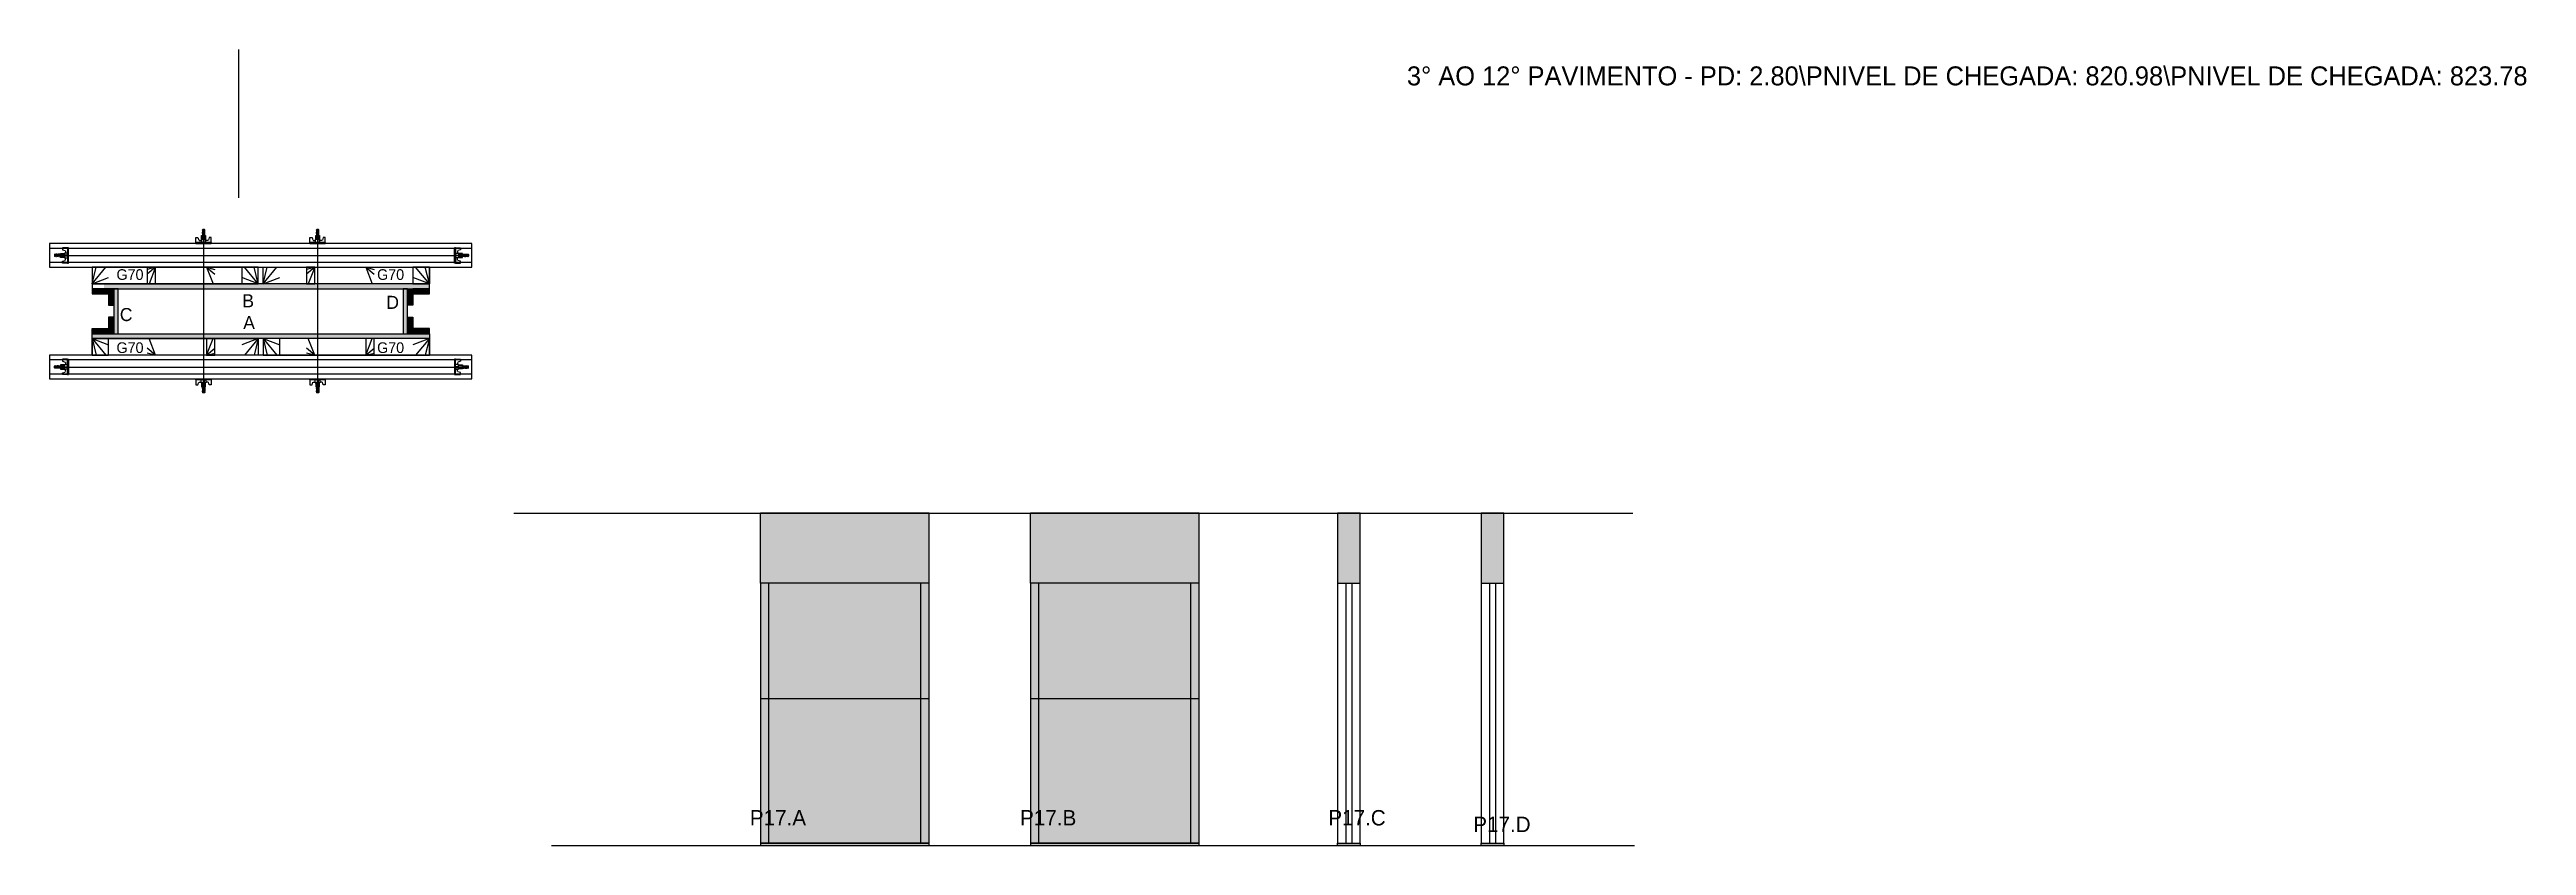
# Model space of a CAD drawing. Header units: metres. Extents: x 4211 to 6297, y 7523 to 8194.
import ezdxf

# ---------------------------------------------------------------- set-up
doc = ezdxf.new("R2010")
doc.units = ezdxf.units.M
for name, color, linetype in [('CHAPA', 7, 'Continuous'), ('COTA', 7, 'Continuous'), ('Hachura', 7, 'Continuous'), ('Madeira', 7, 'Continuous'), ('MEIO_PONT', 7, 'Continuous'), ('NOMENCLATURA', 7, 'Continuous'), ('Nível', 7, 'Continuous'), ('Painéis', 7, 'Continuous'), ('Perfil Metálico', 7, 'Continuous'), ('SARR_2.2x7', 7, 'Continuous'), ('SARRAFO', 7, 'Continuous'), ('Texto Seção', 7, 'Continuous'), ('TEXTO_GERAL', 7, 'Continuous')]:
    doc.layers.add(name, color=color, linetype=linetype)

msp = doc.modelspace()

# ---------------------------------------------------------------- hatches: boundary and pattern name
at = {"layer": 'COTA'}
h = msp.add_hatch(color=7, dxfattribs=at)
h.dxf.hatch_style = 1
h.paths.add_polyline_path([(4809.9, 7803.2), (4809.9, 7744.2), (4809.9, 7744.2), (4951.9, 7744.2), (4951.9, 7744.2), (4951.9, 7803.2), (4951.9, 7803.2), (4809.9, 7803.2)])
h = msp.add_hatch(color=7, dxfattribs=at)
h.dxf.hatch_style = 1
h.paths.add_polyline_path([(5037.4, 7803.2), (5037.4, 7744.2), (5037.4, 7744.2), (5179.4, 7744.2), (5179.4, 7744.2), (5179.4, 7803.2), (5179.4, 7803.2), (5037.4, 7803.2)])
h = msp.add_hatch(color=7, dxfattribs=at)
h.dxf.hatch_style = 1
h.paths.add_polyline_path([(5314.7, 7744.2), (5314.7, 7803.2), (5314.7, 7803.2), (5295.7, 7803.2), (5295.7, 7803.2), (5295.7, 7744.2), (5295.7, 7744.2), (5314.7, 7744.2)])
h = msp.add_hatch(color=7, dxfattribs=at)
h.dxf.hatch_style = 1
h.paths.add_polyline_path([(5435.7, 7744.2), (5435.7, 7803.2), (5435.7, 7803.2), (5416.7, 7803.2), (5416.7, 7803.2), (5416.7, 7744.2), (5416.7, 7744.2), (5435.7, 7744.2)])
at = {"layer": 'Hachura'}
h = msp.add_hatch(color=7, dxfattribs=at)
h.dxf.hatch_style = 1
h.paths.add_polyline_path([(4261.2, 7992.4), (4261.2, 7988), (4261.2, 7988), (4247.2, 7988), (4247.2, 7988), (4247.2, 7992.4), (4247.2, 7992.4), (4261.2, 7992.4)])
h = msp.add_hatch(color=7, dxfattribs=at)
h.dxf.hatch_style = 1
h.paths.add_polyline_path([(4531.2, 7992.4), (4531.2, 7996.4), (4531.2, 7996.4), (4257.2, 7996.4), (4257.2, 7996.4), (4257.2, 7992.4), (4257.2, 7992.4), (4531.2, 7992.4)])
h = msp.add_hatch(color=7, dxfattribs=at)
h.dxf.hatch_style = 1
h.paths.add_polyline_path([(4265.6, 7978.4), (4261.2, 7978.4), (4261.2, 7978.4), (4261.2, 7992.4), (4261.2, 7992.4), (4265.6, 7992.4), (4265.6, 7992.4), (4265.6, 7978.4)])
h = msp.add_hatch(color=7, dxfattribs=at)
h.dxf.hatch_style = 1
h.paths.add_polyline_path([(4265.6, 7954.4), (4269.2, 7954.4), (4269.2, 7954.4), (4269.2, 7992.4), (4269.2, 7992.4), (4265.6, 7992.4), (4265.6, 7992.4), (4265.6, 7954.4)])
h = msp.add_hatch(color=7, dxfattribs=at)
h.dxf.hatch_style = 1
h.paths.add_polyline_path([(4509.2, 7954.4), (4512.8, 7954.4), (4512.8, 7954.4), (4512.8, 7992.4), (4512.8, 7992.4), (4509.2, 7992.4), (4509.2, 7992.4), (4509.2, 7954.4)])
h = msp.add_hatch(color=7, dxfattribs=at)
h.dxf.hatch_style = 1
h.paths.add_polyline_path([(4512.8, 7978.4), (4517.2, 7978.4), (4517.2, 7978.4), (4517.2, 7992.4), (4517.2, 7992.4), (4512.8, 7992.4), (4512.8, 7992.4), (4512.8, 7978.4)])
h = msp.add_hatch(color=7, dxfattribs=at)
h.dxf.hatch_style = 1
h.paths.add_polyline_path([(4531.2, 7992.4), (4531.2, 7988), (4531.2, 7988), (4517.2, 7988), (4517.2, 7988), (4517.2, 7992.4), (4517.2, 7992.4), (4531.2, 7992.4)])
h = msp.add_hatch(color=7, dxfattribs=at)
h.dxf.hatch_style = 1
h.paths.add_polyline_path([(4265.6, 7954.4), (4261.2, 7954.4), (4261.2, 7954.4), (4261.2, 7968.4), (4261.2, 7968.4), (4265.6, 7968.4), (4265.6, 7968.4), (4265.6, 7954.4)])
h = msp.add_hatch(color=7, dxfattribs=at)
h.dxf.hatch_style = 1
h.paths.add_polyline_path([(4512.8, 7954.4), (4517.2, 7954.4), (4517.2, 7954.4), (4517.2, 7968.4), (4517.2, 7968.4), (4512.8, 7968.4), (4512.8, 7968.4), (4512.8, 7954.4)])
h = msp.add_hatch(color=7, dxfattribs=at)
h.dxf.hatch_style = 1
h.paths.add_polyline_path([(4261.2, 7954.4), (4261.2, 7958.8), (4261.2, 7958.8), (4247.2, 7958.8), (4247.2, 7958.8), (4247.2, 7954.4), (4247.2, 7954.4), (4261.2, 7954.4)])
h = msp.add_hatch(color=7, dxfattribs=at)
h.dxf.hatch_style = 1
h.paths.add_polyline_path([(4531.2, 7954.4), (4531.2, 7950.4), (4531.2, 7950.4), (4247.2, 7950.4), (4247.2, 7950.4), (4247.2, 7954.4), (4247.2, 7954.4), (4531.2, 7954.4)])
h = msp.add_hatch(color=7, dxfattribs=at)
h.dxf.hatch_style = 1
h.paths.add_polyline_path([(4517.2, 7954.4), (4517.2, 7958.8), (4517.2, 7958.8), (4531.2, 7958.8), (4531.2, 7958.8), (4531.2, 7954.4), (4531.2, 7954.4), (4517.2, 7954.4)])
h = msp.add_hatch(color=7, dxfattribs=at)
h.dxf.hatch_style = 1
h.paths.add_polyline_path([(4951.9, 7744.2), (4809.9, 7744.2), (4809.9, 7744.2), (4809.9, 7523.2), (4809.9, 7523.2), (4951.9, 7523.2), (4951.9, 7523.2), (4951.9, 7744.2)])
h = msp.add_hatch(color=7, dxfattribs=at)
h.dxf.hatch_style = 1
h.paths.add_polyline_path([(5179.4, 7523.2), (5179.4, 7744.2), (5179.4, 7744.2), (5037.4, 7744.2), (5037.4, 7744.2), (5037.4, 7523.2), (5037.4, 7523.2), (5179.4, 7523.2)])

# ---------------------------------------------------------------- linework, layer by layer
at = {"layer": 'CHAPA', "color": 7, "lineweight": 25}
for points in [[(4531.2, 7992.4), (4531.2, 7996.4), (4247.2, 7996.4), (4247.2, 7992.4)], [(4265.6, 7954.4), (4269.2, 7954.4), (4269.2, 7992.4), (4265.6, 7992.4)], [(4509.2, 7954.4), (4512.8, 7954.4), (4512.8, 7992.4), (4509.2, 7992.4)], [(4531.2, 7954.4), (4531.2, 7950.4), (4247.2, 7950.4), (4247.2, 7954.4)]]:
    msp.add_lwpolyline(points, close=True, dxfattribs=at)
at = {"layer": 'COTA', "color": 7, "lineweight": 25}
for p, q in [((4951.9, 7803.2), (4809.9, 7803.2)), ((4809.9, 7744.2), (4809.9, 7803.2)), ((4951.9, 7744.2), (4951.9, 7803.2)), ((5179.4, 7803.2), (5037.4, 7803.2)), ((5037.4, 7744.2), (5037.4, 7803.2)), ((5179.4, 7744.2), (5179.4, 7803.2))]:
    msp.add_line(p, q, dxfattribs=at)
for points in [[(5314.7, 7744.2), (5314.7, 7803.2), (5295.7, 7803.2), (5295.7, 7744.2)], [(5435.7, 7744.2), (5435.7, 7803.2), (5416.7, 7803.2), (5416.7, 7744.2)]]:
    msp.add_lwpolyline(points, dxfattribs=at)
at = {"layer": 'Defpoints', "color": 7, "lineweight": 25}
msp.add_line((4370.7, 8068.9), (4370.7, 8193.9), dxfattribs=at)
at = {"layer": 'Hachura', "color": 7, "lineweight": 25}
for p, q in [((4334.7, 8031.3), (4334.7, 8035.6)), ((4334.7, 8035.6), (4336.4, 8035.6)), ((4347.6, 8031.3), (4334.7, 8031.3)), ((4334.7, 8031.3), (4334.7, 8030.4)), ((4334.7, 8030.4), (4347.6, 8030.4)), ((4334.8, 8031.3), (4334.8, 8030.4)), ((4335, 8031.3), (4335, 8030.4)), ((4335.4, 8031.3), (4335.4, 8030.4)), ((4335.6, 8030.4), (4343.5, 8030.4)), ((4335.8, 8031.3), (4335.8, 8030.4)), ((4336.4, 8035.6), (4337, 8033.3)), ((4336.7, 8031.3), (4336.7, 8030.4)), ((4337.3, 8033.1), (4339.2, 8033.1)), ((4338.1, 8031.3), (4338.1, 8030.4)), ((4343.1, 8033.9), (4339.2, 8033.9)), ((4339.2, 8033.9), (4339.2, 8031.3)), ((4339.2, 8033.9), (4339.5, 8033.9)), ((4339.2, 8033.9), (4339.5, 8033.9)), ((4339.5, 8037.1), (4342.8, 8037.1)), ((4339.5, 8033.9), (4339.5, 8037.1)), ((4339.5, 8037), (4342.8, 8037)), ((4340.8, 8041.9), (4340.1, 8041.5)), ((4340.1, 8041.3), (4341.3, 8041.9)), ((4342.2, 8041.5), (4340.1, 8040.4)), ((4340.1, 8040.1), (4342.3, 8041.2)), ((4342.2, 8040.3), (4340.1, 8039.2)), ((4340.1, 8039), (4342.3, 8040.1)), ((4342.2, 8039.1), (4340.1, 8038.1)), ((4340.1, 8037.8), (4342.3, 8038.9)), ((4340.2, 8041.9), (4340.6, 8042.2)), ((4340.5, 8041.9), (4340.2, 8041.7)), ((4340.2, 8041.7), (4340.2, 8041.9)), ((4340.2, 8041.2), (4341.5, 8041.9)), ((4340.2, 8041.9), (4342.2, 8041.9)), ((4342.2, 8041.5), (4340.2, 8040.6)), ((4342.2, 8041.5), (4340.2, 8040.6)), ((4340.2, 8041.2), (4340.2, 8040.6)), ((4340.2, 8040.1), (4342.2, 8041)), ((4342.2, 8040.4), (4340.2, 8039.4)), ((4340.2, 8039.4), (4340.2, 8040.1)), ((4340.2, 8038.9), (4342.2, 8039.9)), ((4342.2, 8039.2), (4340.2, 8038.3)), ((4340.2, 8038.7), (4340.2, 8038.9)), ((4340.2, 8038.7), (4340.2, 8038.3)), ((4340.2, 8037.7), (4342.2, 8038.7)), ((4342.2, 8038.1), (4340.2, 8037.1)), ((4340.2, 8037.7), (4340.2, 8037.1)), ((4340.2, 8037.1), (4340.2, 8033.9)), ((4340.2, 8031.2), (4340.2, 8030.7)), ((4341.9, 8042.2), (4340.6, 8042.2)), ((4340.9, 8033.3), (4340.9, 8031.3)), ((4341, 8037.1), (4342.3, 8037.7)), ((4341.1, 8031.3), (4343.1, 8031.3)), ((4341.2, 7905.7), (4341.2, 8037.4)), ((4341.2, 8031.3), (4341.2, 8030.4)), ((4341.3, 8037.1), (4342.2, 8037.6)), ((4341.5, 8031.3), (4341.5, 8033.3)), ((4341.8, 8037.1), (4341.8, 8033.9)), ((4342.4, 8031.3), (4341.8, 8031.3)), ((4342.2, 8041.9), (4341.9, 8042.2)), ((4342.1, 8031), (4342.1, 8031.2)), ((4342.1, 8030.5), (4342.1, 8031)), ((4342.2, 8041.5), (4342.2, 8041.9)), ((4342.2, 8041.9), (4342.2, 8041.9)), ((4342.2, 8040.4), (4342.2, 8041)), ((4342.2, 8039.2), (4342.2, 8039.9)), ((4342.2, 8039.7), (4342.2, 8039.9)), ((4342.2, 8038.1), (4342.2, 8038.7)), ((4342.2, 8037.1), (4342.2, 8037.6)), ((4347.6, 8031.3), (4342.4, 8031.3)), ((4342.8, 8037.1), (4342.8, 8033.9)), ((4343.1, 8031.3), (4343.1, 8033.9)), ((4345, 8033.1), (4343.1, 8033.1)), ((4344.2, 8031.3), (4344.2, 8030.4)), ((4345.9, 8035.6), (4345.3, 8033.3)), ((4345.6, 8031.3), (4345.6, 8030.4)), ((4347.6, 8035.6), (4345.9, 8035.6)), ((4346.4, 8031.3), (4346.4, 8030.4)), ((4346.9, 8031.3), (4346.9, 8030.4)), ((4347.2, 8031.3), (4347.2, 8030.4)), ((4347.5, 8031.3), (4347.5, 8030.4)), ((4347.6, 8030.4), (4347.6, 8035.5)), ((4430.7, 8031.3), (4430.7, 8035.6)), ((4430.7, 8035.6), (4432.4, 8035.6)), ((4443.6, 8031.3), (4430.7, 8031.3)), ((4430.7, 8031.3), (4430.7, 8030.4)), ((4430.7, 8030.4), (4443.6, 8030.4)), ((4430.8, 8031.3), (4430.8, 8030.4)), ((4431, 8031.3), (4431, 8030.4)), ((4431.4, 8031.3), (4431.4, 8030.4)), ((4431.6, 8030.4), (4439.5, 8030.4)), ((4431.8, 8031.3), (4431.8, 8030.4)), ((4432.4, 8035.6), (4433, 8033.3)), ((4432.7, 8031.3), (4432.7, 8030.4)), ((4433.3, 8033.1), (4435.2, 8033.1)), ((4434.1, 8031.3), (4434.1, 8030.4)), ((4439.1, 8033.9), (4435.2, 8033.9)), ((4435.2, 8033.9), (4435.2, 8031.3)), ((4435.2, 8033.9), (4435.5, 8033.9)), ((4435.2, 8033.9), (4435.5, 8033.9)), ((4435.5, 8037.1), (4438.8, 8037.1)), ((4435.5, 8033.9), (4435.5, 8037.1)), ((4435.5, 8037), (4438.8, 8037)), ((4436.8, 8041.9), (4436.1, 8041.5)), ((4436.1, 8041.3), (4437.3, 8041.9)), ((4438.2, 8041.5), (4436.1, 8040.4)), ((4436.1, 8040.1), (4438.3, 8041.2)), ((4438.2, 8040.3), (4436.1, 8039.2)), ((4436.1, 8039), (4438.3, 8040.1)), ((4438.2, 8039.1), (4436.1, 8038.1)), ((4436.1, 8037.8), (4438.3, 8038.9)), ((4436.2, 8041.9), (4436.6, 8042.2)), ((4436.5, 8041.9), (4436.2, 8041.7)), ((4436.2, 8041.7), (4436.2, 8041.9)), ((4436.2, 8041.2), (4437.5, 8041.9)), ((4436.2, 8041.9), (4438.2, 8041.9)), ((4438.2, 8041.5), (4436.2, 8040.6)), ((4438.2, 8041.5), (4436.2, 8040.6)), ((4436.2, 8041.2), (4436.2, 8040.6)), ((4436.2, 8040.1), (4438.2, 8041)), ((4438.2, 8040.4), (4436.2, 8039.4)), ((4436.2, 8039.4), (4436.2, 8040.1)), ((4436.2, 8038.9), (4438.2, 8039.9)), ((4438.2, 8039.2), (4436.2, 8038.3)), ((4436.2, 8038.7), (4436.2, 8038.9)), ((4436.2, 8038.7), (4436.2, 8038.3)), ((4436.2, 8037.7), (4438.2, 8038.7)), ((4438.2, 8038.1), (4436.2, 8037.1)), ((4436.2, 8037.7), (4436.2, 8037.1)), ((4436.2, 8037.1), (4436.2, 8033.9)), ((4436.2, 8031.2), (4436.2, 8030.7)), ((4437.9, 8042.2), (4436.6, 8042.2)), ((4436.9, 8033.3), (4436.9, 8031.3)), ((4437, 8037.1), (4438.3, 8037.7)), ((4437.1, 8031.3), (4439.1, 8031.3)), ((4437.2, 7905.7), (4437.2, 8037.4)), ((4437.2, 8031.3), (4437.2, 8030.4)), ((4437.3, 8037.1), (4438.2, 8037.6)), ((4437.5, 8031.3), (4437.5, 8033.3)), ((4437.8, 8037.1), (4437.8, 8033.9)), ((4438.4, 8031.3), (4437.8, 8031.3)), ((4438.2, 8041.9), (4437.9, 8042.2)), ((4438.1, 8031), (4438.1, 8031.2)), ((4438.1, 8030.5), (4438.1, 8031)), ((4438.2, 8041.5), (4438.2, 8041.9)), ((4438.2, 8041.9), (4438.2, 8041.9)), ((4438.2, 8040.4), (4438.2, 8041)), ((4438.2, 8039.2), (4438.2, 8039.9)), ((4438.2, 8039.7), (4438.2, 8039.9)), ((4438.2, 8038.1), (4438.2, 8038.7)), ((4438.2, 8037.1), (4438.2, 8037.6)), ((4443.6, 8031.3), (4438.4, 8031.3)), ((4438.8, 8037.1), (4438.8, 8033.9)), ((4439.1, 8031.3), (4439.1, 8033.9)), ((4441, 8033.1), (4439.1, 8033.1)), ((4440.2, 8031.3), (4440.2, 8030.4)), ((4441.9, 8035.6), (4441.3, 8033.3)), ((4441.6, 8031.3), (4441.6, 8030.4)), ((4443.6, 8035.6), (4441.9, 8035.6)), ((4442.4, 8031.3), (4442.4, 8030.4)), ((4442.9, 8031.3), (4442.9, 8030.4)), ((4443.2, 8031.3), (4443.2, 8030.4)), ((4443.5, 8031.3), (4443.5, 8030.4)), ((4443.6, 8030.4), (4443.6, 8035.5)), ((4216, 8021.5), (4215.7, 8021.1)), ((4215.7, 8021.1), (4215.7, 8019.8)), ((4216, 8019.5), (4215.7, 8019.8)), ((4216.3, 8021.5), (4216, 8021.5)), ((4216, 8021.5), (4216, 8021.5)), ((4216, 8019.5), (4216, 8021.5)), ((4216.6, 8019.5), (4216, 8020.8)), ((4216.6, 8019.4), (4216, 8020.6)), ((4216, 8020), (4216.3, 8019.4)), ((4216, 8019.8), (4216.1, 8019.5)), ((4216.1, 8019.5), (4216, 8019.5)), ((4216.3, 8021.5), (4217.3, 8019.5)), ((4216.3, 8021.5), (4217.3, 8019.5)), ((4216.4, 8021.5), (4217.5, 8019.4)), ((4217.7, 8019.4), (4216.6, 8021.6)), ((4216.6, 8019.5), (4217.3, 8019.5)), ((4216.7, 8020.4), (4559.3, 8020.4)), ((4217.5, 8021.5), (4216.8, 8021.5)), ((4217.8, 8019.5), (4216.8, 8021.5)), ((4217.5, 8021.5), (4218.4, 8019.5)), ((4217.6, 8021.5), (4218.6, 8019.4)), ((4218.9, 8019.4), (4217.8, 8021.6)), ((4218.4, 8019.5), (4217.8, 8019.5)), ((4218.6, 8021.5), (4218, 8021.5)), ((4219, 8019.5), (4218, 8021.5)), ((4218.2, 8021.5), (4218, 8021.5)), ((4218.6, 8021.5), (4219.6, 8019.5)), ((4218.7, 8021.5), (4219.8, 8019.4)), ((4220, 8019.4), (4219, 8021.6)), ((4219.2, 8019.5), (4219, 8019.5)), ((4219.8, 8021.5), (4219.1, 8021.5)), ((4220.1, 8019.5), (4219.1, 8021.5)), ((4219.2, 8019.5), (4219.6, 8019.5)), ((4219.8, 8021.5), (4220.8, 8019.5)), ((4220.8, 8020.3), (4220.1, 8021.6)), ((4220.1, 8019.5), (4220.8, 8019.5)), ((4220.8, 8020.6), (4220.3, 8021.5)), ((4220.8, 8021.5), (4220.3, 8021.5)), ((4220.8, 8018.7), (4220.8, 8022.1)), ((4220.8, 8018.7), (4220.8, 8022.1)), ((4220.8, 8022.1), (4224, 8022.1)), ((4220.8, 8021.1), (4224, 8021.1)), ((4220.8, 8019.5), (4224, 8019.5)), ((4224, 8018.7), (4220.8, 8018.7)), ((4227.5, 8026.9), (4222.3, 8026.9)), ((4222.3, 8026.9), (4222.3, 8025.2)), ((4222.3, 8025.2), (4224.5, 8024.6)), ((4222.3, 8015.7), (4224.5, 8016.2)), ((4222.3, 8014), (4222.3, 8015.7)), ((4226.6, 8014), (4222.3, 8014)), ((4224, 8022.4), (4224, 8018.5)), ((4226.6, 8022.4), (4224, 8022.4)), ((4224, 8018.5), (4224, 8018.7)), ((4224, 8018.5), (4224, 8018.7)), ((4224, 8018.5), (4226.6, 8018.5)), ((4226.6, 8020.7), (4224.6, 8020.7)), ((4224.6, 8020.2), (4226.6, 8020.2)), ((4224.8, 8024.3), (4224.8, 8022.4)), ((4224.8, 8016.5), (4224.8, 8018.5)), ((4226.5, 8026.7), (4227.5, 8026.7)), ((4226.5, 8026.5), (4227.5, 8026.5)), ((4226.5, 8026.2), (4227.5, 8026.2)), ((4226.5, 8025.7), (4227.5, 8025.7)), ((4226.5, 8024.9), (4227.5, 8024.9)), ((4226.5, 8023.5), (4227.5, 8023.5)), ((4226.5, 8017.4), (4227.5, 8017.4)), ((4226.5, 8016), (4227.5, 8016)), ((4226.5, 8015.1), (4227.5, 8015.1)), ((4226.5, 8014.7), (4227.5, 8014.7)), ((4226.5, 8014.3), (4227.5, 8014.3)), ((4226.5, 8014.1), (4227.5, 8014.1)), ((4226.6, 8026.9), (4226.6, 8014)), ((4226.6, 8026.9), (4226.6, 8021.7)), ((4226.6, 8020.4), (4226.6, 8022.4)), ((4226.6, 8021.7), (4226.6, 8021.1)), ((4226.6, 8020.4), (4227.5, 8020.4)), ((4226.6, 8014), (4227.5, 8014)), ((4226.9, 8021.4), (4226.7, 8021.4)), ((4226.7, 8019.4), (4227.1, 8019.4)), ((4227.3, 8021.4), (4226.9, 8021.4)), ((4227.5, 8014), (4227.5, 8026.9)), ((4227.5, 8014.9), (4227.5, 8022.7)), ((4552.3, 8014), (4552.3, 8026.8)), ((4552.3, 8026.8), (4557.4, 8026.8)), ((4553.2, 8026.7), (4552.3, 8026.7)), ((4553.2, 8026.5), (4552.3, 8026.5)), ((4553.2, 8026.2), (4552.3, 8026.2)), ((4553.2, 8025.7), (4552.3, 8025.7)), ((4553.2, 8024.9), (4552.3, 8024.9)), ((4553.2, 8023.4), (4552.3, 8023.4)), ((4552.3, 8014.9), (4552.3, 8022.7)), ((4553.2, 8020.4), (4552.3, 8020.4)), ((4553.2, 8017.4), (4552.3, 8017.4)), ((4553.2, 8015.9), (4552.3, 8015.9)), ((4553.2, 8015.1), (4552.3, 8015.1)), ((4553.2, 8014.6), (4552.3, 8014.6)), ((4553.2, 8014.3), (4552.3, 8014.3)), ((4553.2, 8014.1), (4552.3, 8014.1)), ((4553.2, 8014), (4552.3, 8014)), ((4552.5, 8021.4), (4552.9, 8021.4)), ((4553.1, 8019.4), (4552.6, 8019.4)), ((4552.9, 8021.4), (4553.1, 8021.4)), ((4553.2, 8026.9), (4553.2, 8014)), ((4553.2, 8026.9), (4553.2, 8021.7)), ((4553.2, 8020.4), (4553.2, 8022.3)), ((4553.2, 8022.3), (4555.8, 8022.3)), ((4553.2, 8021.7), (4553.2, 8021)), ((4553.2, 8020.7), (4555.2, 8020.7)), ((4555.2, 8020.2), (4553.2, 8020.2)), ((4555.8, 8018.5), (4553.2, 8018.5)), ((4553.2, 8014), (4557.5, 8014)), ((4555, 8024.3), (4555, 8022.3)), ((4555, 8016.5), (4555, 8018.5)), ((4557.5, 8025.2), (4555.3, 8024.6)), ((4557.5, 8015.6), (4555.3, 8016.2)), ((4555.8, 8022.3), (4555.8, 8018.5)), ((4559, 8022.1), (4555.8, 8022.1)), ((4559, 8021), (4555.8, 8021)), ((4559, 8019.5), (4555.8, 8019.5)), ((4555.8, 8018.7), (4559, 8018.7)), ((4555.8, 8018.5), (4555.8, 8018.7)), ((4555.8, 8018.5), (4555.8, 8018.7)), ((4557.5, 8026.9), (4557.5, 8025.2)), ((4557.5, 8014), (4557.5, 8015.6)), ((4558.9, 8018.7), (4558.9, 8022.1)), ((4559, 8018.7), (4559, 8022.1)), ((4559, 8020.3), (4559.6, 8021.5)), ((4560, 8021.4), (4559, 8019.5)), ((4559, 8020.5), (4559.5, 8021.4)), ((4559, 8021.4), (4559.5, 8021.4)), ((4559.7, 8019.5), (4559, 8019.5)), ((4559.7, 8019.4), (4560.8, 8021.5)), ((4559.7, 8019.5), (4560.6, 8021.4)), ((4561, 8021.5), (4560, 8019.3)), ((4560, 8021.4), (4560.6, 8021.4)), ((4561.1, 8021.4), (4560.2, 8019.5)), ((4560.6, 8019.5), (4560.2, 8019.5)), ((4560.6, 8019.5), (4560.8, 8019.5)), ((4560.8, 8019.5), (4561.8, 8021.4)), ((4560.9, 8019.4), (4562, 8021.5)), ((4562.2, 8021.5), (4561.1, 8019.3)), ((4561.1, 8021.4), (4561.8, 8021.4)), ((4562.3, 8021.4), (4561.3, 8019.5)), ((4561.3, 8019.5), (4562, 8019.5)), ((4561.6, 8021.4), (4561.8, 8021.4)), ((4562, 8019.5), (4562.9, 8021.4)), ((4562.1, 8019.4), (4563.1, 8021.5)), ((4563.4, 8021.5), (4562.3, 8019.3)), ((4562.3, 8021.4), (4562.9, 8021.4)), ((4563.5, 8021.4), (4562.5, 8019.5)), ((4563.5, 8021.4), (4562.5, 8019.5)), ((4563.1, 8019.5), (4562.5, 8019.5)), ((4563.1, 8019.5), (4563.8, 8020.8)), ((4563.2, 8019.4), (4563.8, 8020.5)), ((4563.8, 8020), (4563.4, 8019.3)), ((4563.5, 8021.4), (4563.8, 8021.4)), ((4563.8, 8019.8), (4563.7, 8019.5)), ((4563.7, 8019.5), (4563.8, 8019.5)), ((4563.8, 8021.4), (4563.8, 8021.4)), ((4563.8, 8021.4), (4564.1, 8021.1)), ((4563.8, 8019.5), (4563.8, 8021.4)), ((4563.8, 8019.5), (4564.1, 8019.8)), ((4564.1, 8021.1), (4564.1, 8019.8)), ((4216, 7927.3), (4215.7, 7927)), ((4215.7, 7925.7), (4215.7, 7927)), ((4216, 7925.4), (4215.7, 7925.7)), ((4216, 7926.8), (4216.3, 7927.5)), ((4216.6, 7927.4), (4216, 7926.3)), ((4216, 7927.1), (4216.1, 7927.3)), ((4216.1, 7927.3), (4216, 7927.3)), ((4216.6, 7927.3), (4216, 7926)), ((4216, 7927.3), (4216, 7925.4)), ((4216.3, 7925.4), (4216, 7925.4)), ((4216, 7925.4), (4216, 7925.4)), ((4216.3, 7925.4), (4217.3, 7927.3)), ((4216.3, 7925.4), (4217.3, 7927.3)), ((4216.4, 7925.3), (4217.5, 7927.5)), ((4217.7, 7927.4), (4216.6, 7925.3)), ((4216.6, 7927.3), (4217.3, 7927.3)), ((4216.7, 7926.4), (4559.3, 7926.4)), ((4217.8, 7927.3), (4216.8, 7925.4)), ((4217.5, 7925.4), (4216.8, 7925.4)), ((4217.5, 7925.4), (4218.4, 7927.3)), ((4217.6, 7925.3), (4218.6, 7927.5)), ((4218.9, 7927.4), (4217.8, 7925.3)), ((4218.4, 7927.3), (4217.8, 7927.3)), ((4219, 7927.3), (4218, 7925.4)), ((4218.6, 7925.4), (4218, 7925.4)), ((4218.2, 7925.4), (4218, 7925.4)), ((4218.6, 7925.4), (4219.6, 7927.3)), ((4218.7, 7925.3), (4219.8, 7927.5)), ((4220, 7927.4), (4219, 7925.3)), ((4219.2, 7927.3), (4219, 7927.3)), ((4220.1, 7927.3), (4219.1, 7925.4)), ((4219.8, 7925.4), (4219.1, 7925.4)), ((4219.2, 7927.3), (4219.6, 7927.3)), ((4219.8, 7925.4), (4220.8, 7927.3)), ((4220.1, 7927.3), (4220.8, 7927.3)), ((4220.8, 7926.5), (4220.1, 7925.3)), ((4220.8, 7926.3), (4220.3, 7925.4)), ((4220.8, 7925.4), (4220.3, 7925.4)), ((4220.8, 7928.1), (4220.8, 7924.7)), ((4220.8, 7928.1), (4220.8, 7924.7)), ((4224, 7928.1), (4220.8, 7928.1)), ((4220.8, 7927.3), (4224, 7927.3)), ((4220.8, 7925.8), (4224, 7925.8)), ((4220.8, 7924.7), (4224, 7924.7)), ((4226.6, 7932.9), (4222.3, 7932.9)), ((4222.3, 7932.9), (4222.3, 7931.2)), ((4222.3, 7931.2), (4224.5, 7930.6)), ((4224, 7924.5), (4224, 7928.4)), ((4224, 7928.4), (4226.6, 7928.4)), ((4224, 7928.4), (4224, 7928.1)), ((4224, 7928.4), (4224, 7928.1)), ((4226.6, 7924.5), (4224, 7924.5)), ((4224.6, 7926.6), (4226.6, 7926.6)), ((4226.6, 7926.1), (4224.6, 7926.1)), ((4224.8, 7930.3), (4224.8, 7928.3)), ((4224.8, 7922.5), (4224.8, 7924.5)), ((4226.5, 7932.7), (4227.5, 7932.7)), ((4226.5, 7932.5), (4227.5, 7932.5)), ((4226.5, 7932.2), (4227.5, 7932.2)), ((4226.5, 7931.7), (4227.5, 7931.7)), ((4226.5, 7930.9), (4227.5, 7930.9)), ((4226.5, 7929.4), (4227.5, 7929.4)), ((4226.6, 7920), (4226.6, 7932.9)), ((4226.6, 7932.9), (4227.5, 7932.9)), ((4226.6, 7926.4), (4226.6, 7924.5)), ((4226.6, 7926.4), (4227.5, 7926.4)), ((4226.6, 7925.1), (4226.6, 7925.8)), ((4226.6, 7920), (4226.6, 7925.1)), ((4226.7, 7927.4), (4227.1, 7927.4)), ((4226.9, 7925.5), (4226.7, 7925.5)), ((4227.3, 7925.5), (4226.9, 7925.5)), ((4227.5, 7932.9), (4227.5, 7920)), ((4227.5, 7931.9), (4227.5, 7924.1)), ((4552.3, 7932.9), (4552.3, 7920)), ((4553.2, 7932.9), (4552.3, 7932.9)), ((4553.2, 7932.8), (4552.3, 7932.8)), ((4553.2, 7932.5), (4552.3, 7932.5)), ((4553.2, 7932.2), (4552.3, 7932.2)), ((4552.3, 7931.9), (4552.3, 7924.1)), ((4553.2, 7931.7), (4552.3, 7931.7)), ((4553.2, 7930.9), (4552.3, 7930.9)), ((4553.2, 7929.5), (4552.3, 7929.5)), ((4553.2, 7926.4), (4552.3, 7926.4)), ((4552.5, 7925.5), (4552.9, 7925.5)), ((4553.1, 7927.4), (4552.6, 7927.4)), ((4552.9, 7925.5), (4553.1, 7925.5)), ((4553.2, 7920), (4553.2, 7932.9)), ((4553.2, 7932.9), (4557.5, 7932.9)), ((4555.8, 7928.4), (4553.2, 7928.4)), ((4555.2, 7926.6), (4553.2, 7926.6)), ((4553.2, 7926.4), (4553.2, 7924.5)), ((4553.2, 7926.1), (4555.2, 7926.1)), ((4553.2, 7925.2), (4553.2, 7925.8)), ((4553.2, 7920), (4553.2, 7925.2)), ((4553.2, 7924.5), (4555.8, 7924.5)), ((4555, 7930.3), (4555, 7928.4)), ((4555, 7922.6), (4555, 7924.5)), ((4557.5, 7931.2), (4555.3, 7930.6)), ((4555.8, 7924.5), (4555.8, 7928.4)), ((4555.8, 7928.4), (4555.8, 7928.1)), ((4555.8, 7928.4), (4555.8, 7928.1)), ((4555.8, 7928.1), (4559, 7928.1)), ((4559, 7927.3), (4555.8, 7927.3)), ((4559, 7925.8), (4555.8, 7925.8)), ((4559, 7924.8), (4555.8, 7924.8)), ((4557.5, 7932.9), (4557.5, 7931.2)), ((4558.9, 7928.1), (4558.9, 7924.8)), ((4559, 7928.1), (4559, 7924.8)), ((4559.7, 7927.3), (4559, 7927.3)), ((4560, 7925.4), (4559, 7927.3)), ((4559, 7926.6), (4559.6, 7925.3)), ((4559, 7926.3), (4559.5, 7925.4)), ((4559, 7925.4), (4559.5, 7925.4)), ((4559.7, 7927.4), (4560.8, 7925.3)), ((4559.7, 7927.3), (4560.6, 7925.4)), ((4561, 7925.3), (4560, 7927.5)), ((4560, 7925.4), (4560.6, 7925.4)), ((4560.6, 7927.3), (4560.2, 7927.3)), ((4561.1, 7925.4), (4560.2, 7927.3)), ((4560.6, 7927.3), (4560.8, 7927.3)), ((4560.8, 7927.3), (4561.8, 7925.4)), ((4560.9, 7927.4), (4562, 7925.3)), ((4562.2, 7925.3), (4561.1, 7927.5)), ((4561.1, 7925.4), (4561.8, 7925.4)), ((4561.3, 7927.3), (4562, 7927.3)), ((4562.3, 7925.4), (4561.3, 7927.3)), ((4561.6, 7925.4), (4561.8, 7925.4)), ((4562, 7927.3), (4562.9, 7925.4)), ((4562.1, 7927.4), (4563.1, 7925.3)), ((4563.4, 7925.3), (4562.3, 7927.5)), ((4562.3, 7925.4), (4562.9, 7925.4)), ((4563.5, 7925.4), (4562.5, 7927.3)), ((4563.1, 7927.3), (4562.5, 7927.3)), ((4563.5, 7925.4), (4562.5, 7927.3)), ((4563.1, 7927.3), (4563.8, 7926.1)), ((4563.2, 7927.4), (4563.8, 7926.3)), ((4563.8, 7926.8), (4563.4, 7927.5)), ((4563.5, 7925.4), (4563.8, 7925.4)), ((4563.8, 7927.1), (4563.7, 7927.3)), ((4563.7, 7927.3), (4563.8, 7927.3)), ((4563.8, 7927.3), (4564.1, 7927)), ((4563.8, 7927.3), (4563.8, 7925.4)), ((4563.8, 7925.4), (4564.1, 7925.7)), ((4563.8, 7925.4), (4563.8, 7925.4)), ((4564.1, 7925.7), (4564.1, 7927)), ((4222.3, 7921.6), (4224.5, 7922.2)), ((4222.3, 7920), (4222.3, 7921.6)), ((4227.5, 7920), (4222.3, 7920)), ((4226.5, 7923.4), (4227.5, 7923.4)), ((4226.5, 7922), (4227.5, 7922)), ((4226.5, 7921.1), (4227.5, 7921.1)), ((4226.5, 7920.7), (4227.5, 7920.7)), ((4226.5, 7920.3), (4227.5, 7920.3)), ((4226.5, 7920.1), (4227.5, 7920.1)), ((4334.7, 7916.5), (4347.6, 7916.5)), ((4334.7, 7915.5), (4334.7, 7916.5)), ((4347.6, 7915.5), (4334.7, 7915.5)), ((4334.7, 7915.5), (4334.7, 7911.3)), ((4334.7, 7911.3), (4336.4, 7911.3)), ((4334.8, 7915.5), (4334.8, 7916.5)), ((4335.1, 7915.5), (4335.1, 7916.5)), ((4335.4, 7915.5), (4335.4, 7916.5)), ((4335.7, 7916.5), (4343.5, 7916.5)), ((4335.9, 7915.5), (4335.9, 7916.5)), ((4336.4, 7911.3), (4337, 7913.5)), ((4336.7, 7915.5), (4336.7, 7916.5)), ((4337.3, 7913.7), (4339.2, 7913.7)), ((4338.1, 7915.5), (4338.1, 7916.5)), ((4339.2, 7913), (4339.2, 7915.5)), ((4343.1, 7913), (4339.2, 7913)), ((4339.2, 7913), (4339.5, 7913)), ((4339.2, 7913), (4339.5, 7913)), ((4339.5, 7913), (4339.5, 7909.7)), ((4339.5, 7909.8), (4342.8, 7909.8)), ((4339.5, 7909.7), (4342.8, 7909.7)), ((4342.3, 7907.7), (4340.1, 7908.8)), ((4342.3, 7906.5), (4340.1, 7907.6)), ((4342.3, 7905.4), (4340.1, 7906.5)), ((4340.8, 7905), (4340.1, 7905.3)), ((4340.2, 7915.7), (4340.2, 7916.1)), ((4340.2, 7909), (4342.3, 7907.9)), ((4340.2, 7907.9), (4342.3, 7906.8)), ((4340.2, 7906.7), (4342.3, 7905.6)), ((4340.2, 7905.5), (4341.3, 7905)), ((4340.3, 7909.7), (4340.3, 7913)), ((4340.3, 7909.1), (4340.3, 7909.7)), ((4342.2, 7908.8), (4340.3, 7909.7)), ((4340.3, 7909.1), (4342.2, 7908.1)), ((4340.3, 7908.2), (4340.3, 7908.6)), ((4342.2, 7907.6), (4340.3, 7908.6)), ((4340.3, 7908.2), (4340.3, 7907.9)), ((4340.3, 7907.9), (4342.2, 7907)), ((4340.3, 7907.4), (4340.3, 7906.8)), ((4342.2, 7906.5), (4340.3, 7907.4)), ((4340.3, 7906.8), (4342.2, 7905.8)), ((4342.2, 7905.3), (4340.3, 7906.3)), ((4340.3, 7905.6), (4340.3, 7906.3)), ((4342.2, 7905.3), (4340.3, 7906.3)), ((4340.3, 7905.6), (4341.5, 7905)), ((4340.5, 7905), (4340.3, 7905.1)), ((4340.3, 7905.1), (4340.3, 7905)), ((4340.3, 7905), (4340.6, 7904.7)), ((4340.3, 7905), (4342.2, 7905)), ((4341.9, 7904.7), (4340.6, 7904.7)), ((4341, 7913.5), (4341, 7915.5)), ((4341, 7909.7), (4342.3, 7909.1)), ((4341.2, 7915.5), (4341.2, 7916.5)), ((4341.2, 7915.5), (4343.1, 7915.5)), ((4341.3, 7909.7), (4342.2, 7909.3)), ((4341.5, 7915.5), (4341.5, 7913.5)), ((4342.4, 7915.5), (4341.8, 7915.5)), ((4341.8, 7909.7), (4341.8, 7913)), ((4342.2, 7905), (4341.9, 7904.7)), ((4342.1, 7916.3), (4342.1, 7915.9)), ((4342.1, 7915.9), (4342.1, 7915.7)), ((4342.2, 7909.7), (4342.2, 7909.3)), ((4342.2, 7908.8), (4342.2, 7908.1)), ((4342.2, 7907.6), (4342.2, 7907)), ((4342.2, 7907.2), (4342.2, 7907)), ((4342.2, 7906.5), (4342.2, 7905.8)), ((4342.2, 7905.3), (4342.2, 7905)), ((4342.2, 7905), (4342.2, 7905)), ((4347.6, 7915.5), (4342.4, 7915.5)), ((4342.8, 7909.7), (4342.8, 7913)), ((4343.1, 7915.5), (4343.1, 7913)), ((4345, 7913.7), (4343.1, 7913.7)), ((4344.2, 7915.5), (4344.2, 7916.5)), ((4345.9, 7911.3), (4345.3, 7913.5)), ((4345.6, 7915.5), (4345.6, 7916.5)), ((4347.6, 7911.3), (4345.9, 7911.3)), ((4346.5, 7915.5), (4346.5, 7916.5)), ((4346.9, 7915.5), (4346.9, 7916.5)), ((4347.3, 7915.5), (4347.3, 7916.5)), ((4347.5, 7915.5), (4347.5, 7916.5)), ((4347.6, 7916.5), (4347.6, 7911.3)), ((4430.7, 7916.5), (4443.6, 7916.5)), ((4430.7, 7915.5), (4430.7, 7916.5)), ((4443.6, 7915.5), (4430.7, 7915.5)), ((4430.7, 7915.5), (4430.7, 7911.3)), ((4430.7, 7911.3), (4432.4, 7911.3)), ((4430.8, 7915.5), (4430.8, 7916.5)), ((4431.1, 7915.5), (4431.1, 7916.5)), ((4431.4, 7915.5), (4431.4, 7916.5)), ((4431.7, 7916.5), (4439.5, 7916.5)), ((4431.9, 7915.5), (4431.9, 7916.5)), ((4432.4, 7911.3), (4433, 7913.5)), ((4432.7, 7915.5), (4432.7, 7916.5)), ((4433.3, 7913.7), (4435.2, 7913.7)), ((4434.1, 7915.5), (4434.1, 7916.5)), ((4435.2, 7913), (4435.2, 7915.5)), ((4439.1, 7913), (4435.2, 7913)), ((4435.2, 7913), (4435.5, 7913)), ((4435.2, 7913), (4435.5, 7913)), ((4435.5, 7913), (4435.5, 7909.7)), ((4435.5, 7909.8), (4438.8, 7909.8)), ((4435.5, 7909.7), (4438.8, 7909.7)), ((4438.3, 7907.7), (4436.1, 7908.8)), ((4438.3, 7906.5), (4436.1, 7907.6)), ((4438.3, 7905.4), (4436.1, 7906.5)), ((4436.8, 7905), (4436.1, 7905.3)), ((4436.2, 7915.7), (4436.2, 7916.1)), ((4436.2, 7909), (4438.3, 7907.9)), ((4436.2, 7907.9), (4438.3, 7906.8)), ((4436.2, 7906.7), (4438.3, 7905.6)), ((4436.2, 7905.5), (4437.3, 7905)), ((4436.3, 7909.7), (4436.3, 7913)), ((4436.3, 7909.1), (4436.3, 7909.7)), ((4438.2, 7908.8), (4436.3, 7909.7)), ((4436.3, 7909.1), (4438.2, 7908.1)), ((4436.3, 7908.2), (4436.3, 7908.6)), ((4438.2, 7907.6), (4436.3, 7908.6)), ((4436.3, 7908.2), (4436.3, 7907.9)), ((4436.3, 7907.9), (4438.2, 7907)), ((4436.3, 7907.4), (4436.3, 7906.8)), ((4438.2, 7906.5), (4436.3, 7907.4)), ((4436.3, 7906.8), (4438.2, 7905.8)), ((4438.2, 7905.3), (4436.3, 7906.3)), ((4436.3, 7905.6), (4436.3, 7906.3)), ((4438.2, 7905.3), (4436.3, 7906.3)), ((4436.3, 7905.6), (4437.5, 7905)), ((4436.5, 7905), (4436.3, 7905.1)), ((4436.3, 7905.1), (4436.3, 7905)), ((4436.3, 7905), (4436.6, 7904.7)), ((4436.3, 7905), (4438.2, 7905)), ((4437.9, 7904.7), (4436.6, 7904.7)), ((4437, 7913.5), (4437, 7915.5)), ((4437, 7909.7), (4438.3, 7909.1)), ((4437.2, 7915.5), (4437.2, 7916.5)), ((4437.2, 7915.5), (4439.1, 7915.5)), ((4437.3, 7909.7), (4438.2, 7909.3)), ((4437.5, 7915.5), (4437.5, 7913.5)), ((4438.4, 7915.5), (4437.8, 7915.5)), ((4437.8, 7909.7), (4437.8, 7913)), ((4438.2, 7905), (4437.9, 7904.7)), ((4438.1, 7916.3), (4438.1, 7915.9)), ((4438.1, 7915.9), (4438.1, 7915.7)), ((4438.2, 7909.7), (4438.2, 7909.3)), ((4438.2, 7908.8), (4438.2, 7908.1)), ((4438.2, 7907.6), (4438.2, 7907)), ((4438.2, 7907.2), (4438.2, 7907)), ((4438.2, 7906.5), (4438.2, 7905.8)), ((4438.2, 7905.3), (4438.2, 7905)), ((4438.2, 7905), (4438.2, 7905)), ((4443.6, 7915.5), (4438.4, 7915.5)), ((4438.8, 7909.7), (4438.8, 7913)), ((4439.1, 7915.5), (4439.1, 7913)), ((4441, 7913.7), (4439.1, 7913.7)), ((4440.2, 7915.5), (4440.2, 7916.5)), ((4441.9, 7911.3), (4441.3, 7913.5)), ((4441.6, 7915.5), (4441.6, 7916.5)), ((4443.6, 7911.3), (4441.9, 7911.3)), ((4442.5, 7915.5), (4442.5, 7916.5)), ((4442.9, 7915.5), (4442.9, 7916.5)), ((4443.3, 7915.5), (4443.3, 7916.5)), ((4443.5, 7915.5), (4443.5, 7916.5)), ((4443.6, 7916.5), (4443.6, 7911.3)), ((4553.2, 7923.4), (4552.3, 7923.4)), ((4553.2, 7922), (4552.3, 7922)), ((4553.2, 7921.1), (4552.3, 7921.1)), ((4553.2, 7920.7), (4552.3, 7920.7)), ((4553.2, 7920.3), (4552.3, 7920.3)), ((4553.2, 7920.1), (4552.3, 7920.1)), ((4552.3, 7920), (4557.4, 7920)), ((4557.5, 7921.7), (4555.3, 7922.3)), ((4557.5, 7920), (4557.5, 7921.7))]:
    msp.add_line(p, q, dxfattribs=at)
at = {"layer": 'Madeira', "color": 7, "lineweight": 25}
for p, q in [((4247.2, 7996.4), (4258.7, 8010.4)), ((4247.2, 7996.4), (4250.6, 8010.4)), ((4300.7, 8010.4), (4293.7, 8004.7)), ((4300.7, 8010.4), (4293.7, 8008.7)), ((4300.7, 8010.4), (4295.2, 7996.4)), ((4343.7, 8010.4), (4350.7, 8004.7)), ((4343.7, 8010.4), (4350.7, 8008.7)), ((4343.7, 8010.4), (4349.1, 7996.4)), ((4387.2, 7996.4), (4375.6, 8010.4)), ((4387.2, 7996.4), (4383.7, 8010.4)), ((4391.2, 7996.4), (4402.7, 8010.4)), ((4391.2, 7996.4), (4394.6, 8010.4)), ((4434.7, 8010.4), (4427.7, 8004.7)), ((4434.7, 8010.4), (4427.7, 8008.7)), ((4434.7, 8010.4), (4429.2, 7996.4)), ((4477.7, 8010.4), (4484.7, 8004.7)), ((4477.7, 8010.4), (4484.7, 8008.7)), ((4477.7, 8010.4), (4483.1, 7996.4)), ((4531.2, 7996.4), (4519.6, 8010.4)), ((4531.2, 7996.4), (4527.7, 8010.4)), ((4247.2, 7996.4), (4261.2, 8001.8)), ((4387.2, 7996.4), (4373.2, 8001.8)), ((4391.2, 7996.4), (4405.2, 8001.8)), ((4531.2, 7996.4), (4517.2, 8001.8)), ((4247.2, 7950.4), (4258.7, 7936.4)), ((4247.2, 7950.4), (4250.6, 7936.4)), ((4247.2, 7950.4), (4261.2, 7945)), ((4300.7, 7936.4), (4295.2, 7950.4)), ((4343.7, 7936.4), (4349.1, 7950.4)), ((4387.2, 7950.4), (4373.2, 7945)), ((4387.2, 7950.4), (4375.6, 7936.4)), ((4387.2, 7950.4), (4383.7, 7936.4)), ((4391.2, 7950.4), (4402.7, 7936.4)), ((4391.2, 7950.4), (4394.6, 7936.4)), ((4391.2, 7950.4), (4405.2, 7945)), ((4434.7, 7936.4), (4429.2, 7950.4)), ((4477.7, 7936.4), (4483.1, 7950.4)), ((4531.2, 7950.4), (4517.2, 7945)), ((4531.2, 7950.4), (4519.6, 7936.4)), ((4531.2, 7950.4), (4527.7, 7936.4)), ((4300.7, 7936.4), (4293.7, 7942.2)), ((4300.7, 7936.4), (4293.7, 7938.2)), ((4343.7, 7936.4), (4350.7, 7942.2)), ((4343.7, 7936.4), (4350.7, 7938.2)), ((4434.7, 7936.4), (4427.7, 7942.2)), ((4434.7, 7936.4), (4427.7, 7938.2)), ((4477.7, 7936.4), (4484.7, 7942.2)), ((4477.7, 7936.4), (4484.7, 7938.2))]:
    msp.add_line(p, q, dxfattribs=at)
for points in [[(4387.2, 7996.4), (4387.2, 8010.4), (4247.2, 8010.4), (4247.2, 7996.4)], [(4300.7, 8010.4), (4293.7, 8010.4), (4293.7, 7996.4), (4300.7, 7996.4)], [(4387.2, 7996.4), (4387.2, 8010.4), (4373.2, 8010.4), (4373.2, 7996.4)], [(4391.2, 7996.4), (4391.2, 8010.4), (4531.2, 8010.4), (4531.2, 7996.4)], [(4434.7, 8010.4), (4427.7, 8010.4), (4427.7, 7996.4), (4434.7, 7996.4)], [(4531.2, 7996.4), (4531.2, 8010.4), (4517.2, 8010.4), (4517.2, 7996.4)], [(4247.2, 7950.4), (4247.2, 7936.4), (4261.2, 7936.4), (4261.2, 7950.4)], [(4387.2, 7950.4), (4387.2, 7936.4), (4247.2, 7936.4), (4247.2, 7950.4)], [(4343.7, 7936.4), (4350.7, 7936.4), (4350.7, 7950.4), (4343.7, 7950.4)], [(4391.2, 7950.4), (4391.2, 7936.4), (4405.2, 7936.4), (4405.2, 7950.4)], [(4391.2, 7950.4), (4391.2, 7936.4), (4531.2, 7936.4), (4531.2, 7950.4)], [(4477.7, 7936.4), (4484.7, 7936.4), (4484.7, 7950.4), (4477.7, 7950.4)]]:
    msp.add_lwpolyline(points, close=True, dxfattribs=at)
at = {"layer": 'MEIO_PONT', "color": 7, "lineweight": 25}
for points in [[(4531.2, 8010.4), (4531.2, 7996.4), (4531.2, 7996.4), (4531.2, 8010.4)], [(4531.2, 7950.4), (4531.2, 7936.4), (4531.2, 7936.4), (4531.2, 7950.4)]]:
    msp.add_lwpolyline(points, close=True, dxfattribs=at)
at = {"layer": 'Nível', "color": 7, "lineweight": 25}
for p, q in [((4602.3, 7803.2), (5544.3, 7803.2)), ((4634.1, 7523.2), (5545.7, 7523.2))]:
    msp.add_line(p, q, dxfattribs=at)
at = {"layer": 'Painéis', "color": 7, "lineweight": 25}
for p, q in [((4809.9, 7744.2), (4809.9, 7523.2)), ((4951.9, 7744.2), (4809.9, 7744.2)), ((4951.9, 7523.2), (4951.9, 7744.2)), ((5037.4, 7744.2), (5037.4, 7523.2)), ((5179.4, 7744.2), (5037.4, 7744.2)), ((5179.4, 7523.2), (5179.4, 7744.2)), ((5295.7, 7744.2), (5295.7, 7525.2)), ((5295.7, 7744.2), (5314.7, 7744.2)), ((5314.7, 7525.2), (5314.7, 7744.2)), ((5416.7, 7744.2), (5416.7, 7525.2)), ((5416.7, 7744.2), (5435.7, 7744.2)), ((5435.7, 7525.2), (5435.7, 7744.2)), ((4809.9, 7647.2), (4951.9, 7647.2)), ((5037.4, 7647.2), (5179.4, 7647.2)), ((4809.9, 7525.2), (4951.9, 7525.2)), ((5037.4, 7525.2), (5179.4, 7525.2)), ((5295.7, 7525.2), (5314.7, 7525.2)), ((5416.7, 7525.2), (5435.7, 7525.2))]:
    msp.add_line(p, q, dxfattribs=at)
for points in [[(4951.9, 7525.2), (4809.9, 7525.2), (4809.9, 7523.2), (4951.9, 7523.2)], [(5179.4, 7525.2), (5037.4, 7525.2), (5037.4, 7523.2), (5179.4, 7523.2)], [(5295.7, 7525.2), (5314.7, 7525.2), (5314.7, 7523.2), (5295.7, 7523.2)], [(5416.7, 7525.2), (5435.7, 7525.2), (5435.7, 7523.2), (5416.7, 7523.2)]]:
    msp.add_lwpolyline(points, close=True, dxfattribs=at)
at = {"layer": 'Perfil Metálico', "color": 7, "lineweight": 25}
for p, q in [((4566.9, 8026.4), (4211.4, 8026.4)), ((4566.9, 8014.4), (4211.4, 8014.4)), ((4566.9, 7932.4), (4211.4, 7932.4)), ((4566.9, 7920.4), (4211.4, 7920.4))]:
    msp.add_line(p, q, dxfattribs=at)
for points in [[(4566.9, 8010.4), (4566.9, 8030.4), (4211.4, 8030.4), (4211.4, 8010.4)], [(4211.4, 7936.4), (4211.4, 7916.4), (4566.9, 7916.5), (4566.9, 7936.5)]]:
    msp.add_lwpolyline(points, close=True, dxfattribs=at)
at = {"layer": 'SARR_2.2x7', "color": 7, "lineweight": 25}
for p, q in [((4816.9, 7647.2), (4816.9, 7744.2)), ((4944.9, 7647.2), (4944.9, 7744.2)), ((5044.4, 7647.2), (5044.4, 7744.2)), ((5172.4, 7647.2), (5172.4, 7744.2)), ((5302.7, 7744.2), (5302.7, 7525.2)), ((5307.7, 7744.2), (5307.7, 7525.2)), ((5423.7, 7744.2), (5423.7, 7525.2)), ((5428.7, 7744.2), (5428.7, 7525.2)), ((4816.9, 7525.2), (4816.9, 7647.2)), ((4944.9, 7525.2), (4944.9, 7647.2)), ((5044.4, 7525.2), (5044.4, 7647.2)), ((5172.4, 7525.2), (5172.4, 7647.2)), ((4816.9, 7525.2), (4816.9, 7525.2)), ((4944.9, 7525.2), (4944.9, 7525.2)), ((5044.4, 7525.2), (5044.4, 7525.2)), ((5172.4, 7525.2), (5172.4, 7525.2))]:
    msp.add_line(p, q, dxfattribs=at)
at = {"layer": 'SARRAFO', "color": 7, "lineweight": 25}
for points in [[(4247.2, 7988), (4261.2, 7988), (4261.2, 7992.4), (4247.2, 7992.4)], [(4247.2, 7988), (4261.2, 7988), (4261.2, 7992.4), (4247.2, 7992.4)], [(4261.2, 7992.4), (4261.2, 7978.4), (4265.6, 7978.4), (4265.6, 7992.4)], [(4517.2, 7992.4), (4517.2, 7978.4), (4512.8, 7978.4), (4512.8, 7992.4)], [(4517.2, 7988), (4531.2, 7988), (4531.2, 7992.4), (4517.2, 7992.4)], [(4517.2, 7988), (4531.2, 7988), (4531.2, 7992.4), (4517.2, 7992.4)], [(4261.2, 7968.4), (4261.2, 7954.4), (4265.6, 7954.4), (4265.6, 7968.4)], [(4517.2, 7968.4), (4517.2, 7954.4), (4512.8, 7954.4), (4512.8, 7968.4)], [(4247.2, 7958.8), (4261.2, 7958.8), (4261.2, 7954.4), (4247.2, 7954.4)], [(4247.2, 7958.8), (4261.2, 7958.8), (4261.2, 7954.4), (4247.2, 7954.4)], [(4531.2, 7958.8), (4517.2, 7958.8), (4517.2, 7954.4), (4531.2, 7954.4)], [(4531.2, 7958.8), (4517.2, 7958.8), (4517.2, 7954.4), (4531.2, 7954.4)]]:
    msp.add_lwpolyline(points, close=True, dxfattribs=at)

# ---------------------------------------------------------------- texts
at = {"layer": 'NOMENCLATURA', "color": 7, "lineweight": 25}
msp.add_text('3° AO 12° PAVIMENTO - PD: 2.80\\PNIVEL DE CHEGADA: 820.98\\PNIVEL DE CHEGADA: 823.78', height=16, dxfattribs=at).set_placement((5354.2, 8163.7))
at = {"layer": 'Texto Seção', "color": 7, "lineweight": 25}
for s, p in [('P17.A', (4801, 7540.1)), ('P17.B', (5028.5, 7540.1)), ('P17.C', (5288, 7540.1)), ('P17.D', (5410, 7534.5))]:
    msp.add_text(s, height=13, dxfattribs=at).set_placement(p)
at = {"layer": 'TEXTO_GERAL', "color": 7, "lineweight": 25}
for s, height, p in [('G70', 9, (4267.8, 7999.8)), ('G70', 9, (4487.2, 7999.8)), ('B', 11, (4373.8, 7976.7)), ('C', 11, (4270.6, 7965.1)), ('A', 11, (4374.5, 7958.4)), ('D', 11, (4495, 7975.4)), ('G70', 9, (4267.8, 7938.2)), ('G70', 9, (4487.2, 7938.2))]:
    msp.add_text(s, height=height, dxfattribs=at).set_placement(p)

doc.saveas('drawing.dxf')
